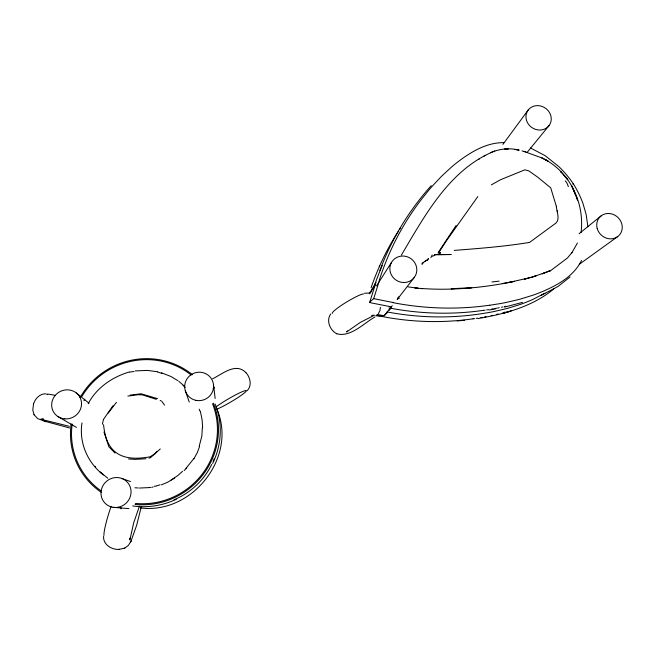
<?xml version="1.0" encoding="UTF-8"?>
<svg xmlns="http://www.w3.org/2000/svg" width="655" height="655" viewBox="0 0 655 655"><rect width="100%" height="100%" fill="white"/><g stroke="black" fill="none" stroke-linecap="round" stroke-linejoin="round"><path stroke-width="0.98" d="M103.596 536.257C102.868 544.501 111.817 550.077 119.308 549.349M103.555 424.677C104.448 433.512 106.634 443.198 112.897 449.788C122.6 459.925 137.624 458.95 150.2 456.797L154.883 453.743L157.118 451.32M380.383 307.326L379.925 310.642L378.369 313.655M82.006 422.868C78.772 442.51 87.655 462.97 103.416 474.867L100.125 472.009L107.829 478.256M102.385 424.203L103.457 419.478M581.026 232.566C584.94 203.034 569.457 170.66 541.873 157.953L548.129 161.22L544.624 159.288M141.292 506.847L136.649 525.302L131.016 541.145M33.495 404.102C35.051 398.682 39.922 393.516 45.899 393.827M33.52 404.02L32.791 410.095L34.068 414.779M199.194 446.309L201.879 435.919L202.313 427.936M369.616 302.569L375.986 282.362L369.256 293.808M369.723 302.389A27.756 3.103 -31.7 0 1 373.702 298.631L379.409 280.43M199.619 446.35L197.294 452.605L193.896 458.811M371.066 287.807C377.878 267.977 386.941 248.9 398.404 231.33M379.867 270.441C391.444 239.263 409.039 210.394 431.227 185.643M379.319 266.683L379.622 265.971M398.756 296.781L397.421 299.474M212.629 463.494C221.718 445.195 222.856 423.073 215.2 404.086M139.45 506.159L133.718 522.723L129.862 539.966L129.755 538.123M125.342 547.727L128.421 545.353L130.902 541.382M130.664 541.89L131.246 540.662M88.212 403.775C96.334 387.866 112.332 377.01 129.15 372.024M577.432 243.021L572.036 252.429L567.426 258.029L550.487 270.752L531.5 277.36L507.936 282.657M401.376 255.106C424.702 215.806 449.322 169.661 493.96 151.379M430.843 257.693L432.194 254.975M581.583 260.428L579.577 263.998A55.126 51.172 40.6 0 1 577.235 267.445C569.432 277.933 557.806 284.63 546.106 289.944A174.246 160.721 30.7 0 1 542.856 291.369L538.467 293.162A177.431 163.594 30.5 0 1 532.982 295.192L519.513 299.335L505.979 302.495A265.3 241.097 25.8 0 1 499.757 303.674L489.768 305.246M390.945 307.449L389.438 310.011M103.49 419.388L112.996 405.723M530.452 147.973L545.206 155.71L558.756 166.509A102.074 95.499 38.2 0 1 572.994 183.318L572.912 184.202M347.445 330.922L346.593 331.962L360.266 322.432L374.496 315.17L371.549 315.432M422.279 264.227L423.343 262.352L425.234 261.435M193.945 458.426L185.979 468.382M369.821 293.636L375.004 285.424M376.494 285.94L391.608 262.262M427.412 260.313L428.591 258.471L426.904 260.101M399.517 229.627L400.631 227.924M571.766 252.838L572.036 252.429M438.277 254.566L451.172 254.517L434.478 254.803L437.646 254.353L440.61 252.879L438.31 252.355L456.126 225.435M108.214 413.108L116.459 402.326M330.783 313.958C325.838 320.491 330.03 330.366 336.817 333.804M477.831 196.574L446.538 240.614L438.834 252.535M502.909 144.419L528.2 110.015M377.133 314.408L384.1 315.767L392.271 305.713M389.135 309.938L390.978 307.547M397.143 299.589L414.386 277.302A13.665 13.059 33.6 0 0 404.487 256.13A13.665 13.059 33.6 0 0 391.125 274.38A13.665 13.059 33.6 0 0 414.386 277.302M527.128 152.402L549.046 125.596A13.018 11.831 34.1 0 0 539.573 105.782A13.018 11.831 34.1 0 0 527.193 122.117A13.018 11.831 34.1 0 0 549.046 125.596M182.598 471.305L177.759 475.563L171.07 480.05M247.091 390.732C252.224 385.795 250.357 377.133 245.756 372.49M387.531 312.46L384.1 315.767M186.724 467.924L184.12 470.577M421.697 263.99L423.343 262.352M160.278 448.945L150.707 457.46M570.079 276.959L557.97 286.497L540.973 295.462M554.015 288.732C532.81 306.524 504.972 313.991 478.199 318.51M579.053 233.729L601.29 215.749M375.004 316.897C363.852 323.243 350.376 337.718 336.678 333.739M579.274 264.301L617.747 236.561M432.595 256.392L434.486 255.147M484.045 156.095L485.33 155.317M212.613 378.803C222.405 374.013 235.759 362.158 245.871 372.597M478.682 159.345L479.19 159.034M174.68 478.06L167.385 482.367L161.392 484.839M544.935 293.186L532.924 299.376A167.156 154.883 30.7 0 1 529.805 300.743L525.588 302.463A170.218 157.659 30.5 0 1 520.316 304.428L507.388 308.415L494.394 311.461A254.648 232.599 25.8 0 1 488.417 312.599L478.83 314.122A266.569 242.98 25.2 0 1 386.999 311.911M491.316 184.898L500.494 179.748L524.868 169.825L528.847 170.906L537.591 177.071L550.716 187.829L556.504 206.906M425.087 261.23L427.076 260.182L425.087 261.058M119.161 549.357L124.384 548.178M124.245 548.251L125.473 547.662M160.107 484.798L156.504 485.92M176.277 499.274C162.792 505.668 147.441 508.083 132.654 505.947M548.292 271.44L550.356 270.613L542.152 273.831L544.501 272.922M490.399 152.68C498.848 149.135 508.403 147.694 517.401 149.798M494.222 151.289L494.779 151.084M369.731 292.343L371.246 291.819M149.053 458.14L150.142 457.82M532.278 276.959L536.06 275.87L524.344 279.177L526.915 278.473M522.502 302.364L504.555 307.105M503.056 312.672L505.177 312.058M510.482 311.15L502.5 313.442L511.203 310.937M496.711 314.343L498.119 313.991M129.502 372.13L134.087 371.475M364.475 293.26L368.863 293.047M504.432 306.589L505.906 306.253M491.062 315.644L492.478 315.333M501.484 307.236L502.958 306.917M497.767 307.989L499.257 307.694M494.787 308.562L497.03 308.137M484.634 316.938L486.067 316.668M502.238 283.582L514.511 281.372C483.726 287.75 452.073 290.779 420.682 288.429L422.598 288.659L414.918 287.93L418.25 288.331M480.811 317.626L482.367 317.356M491.561 309.127L493.174 308.849M151.788 487.263L153.139 487.033M488.9 309.995L495.483 308.898M41.863 419.257L43.386 419.003L40.741 419.233L69.324 426.307M154.212 486.329L156.013 486.035M476.136 318.387L477.7 318.15M486.69 309.921L488.311 309.668M473.008 318.854L474.572 318.625M483.423 310.396L485.06 310.159M149.274 487.557L150.74 487.361M130.198 395.096L141.071 393.786L157.503 398.617M135.241 370.902L147.424 370.411L157.699 371.778M491.93 281.969L499.135 281.142M127.848 396.087L137.992 394.744L142.274 394.826L156.324 399.337M149.381 487.582L139.433 488.049M457.247 320.95L464.559 320.279M454.234 250.398C479.411 248.45 504.686 246.509 529.6 242.399L556.029 223.011C560.312 218.819 556.488 211.319 556.365 206.219M146.008 458.754L134.922 459.36L128.552 458.958M467.957 287.897L471.829 287.668L451.18 288.732L455.078 288.56M503.924 142.585L501.141 142.675A54.627 50.623 36.5 0 0 496.916 143.077C484.086 144.804 472.574 151.289 462.184 158.69A175.335 162.841 47 0 0 455.765 163.537A186.085 172.707 47.9 0 0 451.401 167.14L441.454 176.359L432.349 186.085A284.008 260.6 54.6 0 0 428.403 190.695L422.344 198.228A297.075 272.12 55.4 0 0 379.237 280.373M138.23 487.967L134.914 487.778M140.367 507.887C191.661 514.789 237.454 457.673 217.051 409.424M113.143 507.33L128.937 508.608M516.361 149.602L515.018 149.438L519.022 150.134L517.892 149.872M391.019 306.794L370.566 302.757M417.98 288.282L408.008 286.849M376.338 315.202L382.356 316.398M373.694 298.639L393 302.479M518.17 149.954L519.022 150.134M438.31 252.355L440.61 252.879M69.635 427.961L44.835 421.263M523.951 151.411L542.16 158.035M522.019 150.887L525.957 151.96M34.027 414.705L37.72 418.627L44.687 421.214M45.604 421.501L46.137 421.664M44.098 421.034L45.391 421.435M161.449 372.785L170.84 376.445L177.865 380.645M157.847 372.089L161.916 373.407M121.895 478.486L130.541 481.564M544.886 159.46L546.401 160.254M58.008 416.613L76.455 427.371M160.172 400.352L160.942 400.835M178.807 381.333L184.554 386.286M76.332 392.951L89.047 403.243M115.018 452.998L108.877 446.784L103.957 432.022M565.208 180.911L566.387 182.139A24.145 22.213 38.5 0 1 567.377 183.989L568.36 186.691M183.072 385.345L185.144 387.424M95.106 466.303L95.589 466.827M561.155 172.191L560.631 171.61L566.182 177.857L564.184 175.597M161.703 401.155L164.552 405.15M573.248 183.662L573.469 184.022A102.024 95.433 37.8 0 1 583.032 203.664L586.159 214.57L587.903 226.786M571.733 185.84L572.011 186.388M575.426 194.478L572.02 186.552L577.587 200.111L576.359 196.868M199.153 409.138L199.849 411.029M185.324 390.773L189.254 402.047M200.364 411.307L202.1 419.691L202.641 427.682M557.2 210.64L557.495 212.507M213.514 384.755L215.151 398.477M213.424 403.21A74.711 72.361 -33.4 0 1 135.069 504.465M101.238 492.273A74.711 72.361 -33.4 0 1 71.158 423.875M80.074 397.61A74.711 72.361 -33.4 0 1 192.48 374.75M83.938 400.696A72.762 70.503 -33.9 0 1 84.831 399.157M214.136 458.918A71.354 69.16 -34.3 0 1 213.162 461.308M211.704 464.46A71.354 69.16 -34.3 0 1 174.115 499.749M212.515 403.717A73.655 71.346 -33.4 0 1 135.348 503.425M101.083 490.865A73.655 71.346 -33.4 0 1 72.181 424.104M81.949 396.406A73.655 71.346 -33.4 0 1 191.121 374.971M215.937 406.992A19.363 1.94 -30.3 0 1 240.622 392.402A19.363 1.94 -30.3 0 1 240.999 395.505A19.363 1.94 -30.3 0 1 216.232 409.473M213.178 388.669A10.865 1.277 -30.1 0 1 214.545 387.67M47.103 394.662A20.092 1.4 15.2 0 1 55.2 395.391M103.973 535.422A20.542 2.284 -73.4 0 1 111.17 506.348M121.052 507.838A11.544 1.204 -73.9 0 1 120.995 508.861M120.274 507.707A11.544 1.204 -73.9 0 1 120.471 507.428M382.291 315.538A11.708 11.307 34.2 0 1 375.798 315.677M332.314 313.409A18.561 2.301 -31.2 0 1 345.316 302.823A18.561 2.301 -31.2 0 1 363.517 293.964M472.992 318.805A260.625 238.215 25.2 0 1 382.332 316.553M399.272 298.393A235.161 215.118 25.4 0 1 397.528 298.131M374.709 284.909A284.426 261.681 55.7 0 1 382.299 265.422M489.76 305.197A277.704 251.815 25.2 0 1 392.967 302.651M483.415 310.347A271.252 246.706 25.2 0 1 388.939 307.915M508.493 148.767L504.89 149.004L508.493 148.767M566.051 177.554L565.134 176.416L567.836 179.822L566.051 177.554M195.968 400.344A14.492 14.189 -20.5 0 0 212.94 382.004A14.492 14.189 -20.5 0 0 188.517 376.92A14.492 14.189 -20.5 0 0 195.968 400.344M64.763 418.864A15.106 14.369 -28.5 0 0 80.352 398.142A15.106 14.369 -28.5 0 0 54.676 396.103A15.106 14.369 -28.5 0 0 64.763 418.864M118.408 507.199A15.327 14.697 -42.7 0 0 127.692 482.588A15.327 14.697 -42.7 0 0 101.975 487.762A15.327 14.697 -42.7 0 0 118.408 507.199M597.188 228.431A13.296 12.134 43.3 0 0 618.582 235.865A13.296 12.134 43.3 0 0 612.695 214.226A13.296 12.134 43.3 0 0 597.188 228.431"/></g></svg>
